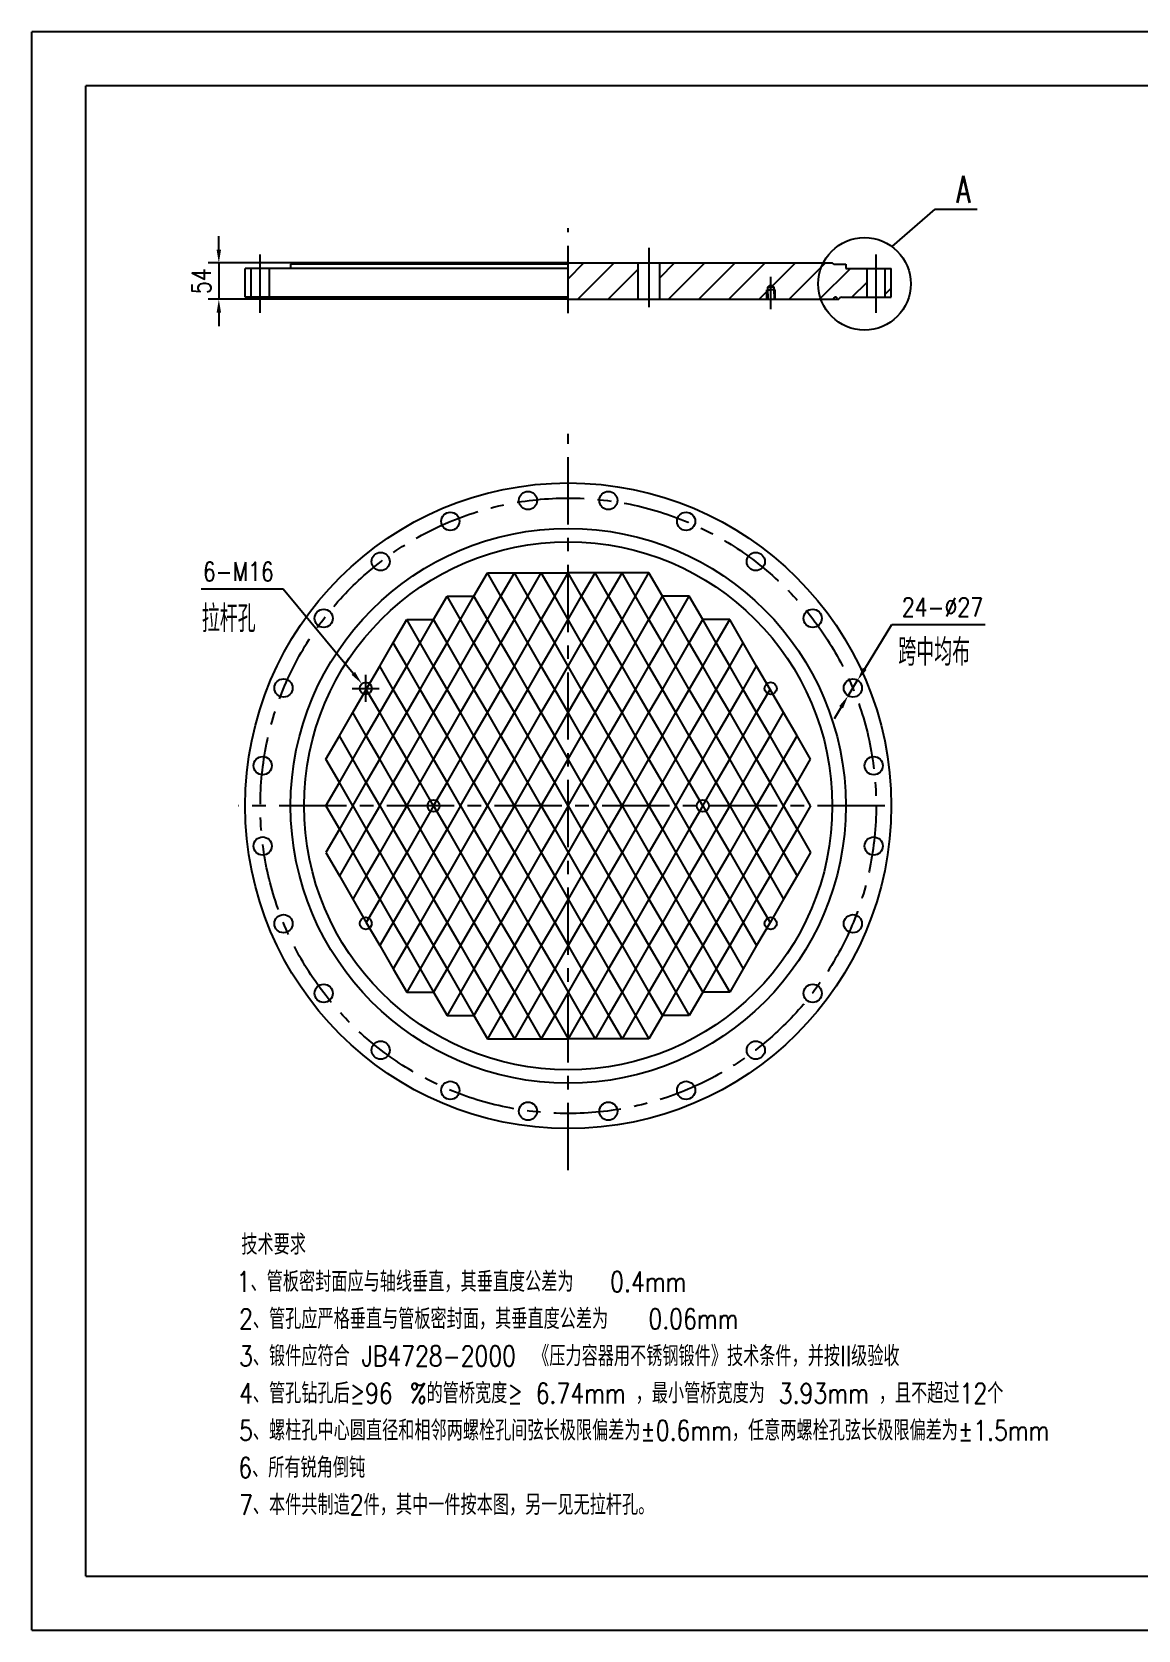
# Model space of a CAD drawing. Header units: millimetres. Extents: x -80 to 3280, y -80 to 2296.
# Drawn here: x -80 to 1564, y -80 to 2296 of the extents above; entities that cross this region are included whole.
import ezdxf

# ---------------------------------------------------------------- set-up
doc = ezdxf.new("R2010")
doc.units = ezdxf.units.MM
doc.header["$LTSCALE"] = 80
doc.linetypes.add('CENT2', pattern=[0.82, 0.6, -0.07, 0.08, -0.07])
doc.linetypes.add('CENTER', pattern=[2, 1.25, -0.25, 0.25, -0.25])
for name, color, linetype in [('1轮廓实线层', 7, 'Continuous'), ('2', 3, 'Continuous'), ('2细线层', 4, 'Continuous'), ('3中心线层', 1, 'CENTER'), ('5剖面线层', 2, 'Continuous'), ('6文字层', 3, 'Continuous'), ('7标注层', 4, 'Continuous'), ('C2', 1, 'CENT2'), ('CEN', 1, 'CENTER'), ('THK', 7, 'Continuous')]:
    doc.layers.add(name, color=color, linetype=linetype)
doc.styles.add('PC_TEXTSTYLE', font='romans.shx', dxfattribs={"width": 0.8, "bigfont": 'hzfs.shx'})
doc.styles.add('TH_GBDIM', font='romans.shx', dxfattribs={"width": 0.8, "bigfont": 'gbcbig.shx'})
doc.dimstyles.new('TH_GBDIM', dxfattribs={"dimscale": 8, "dimtxt": 3.5, "dimasz": 2.5, "dimexe": 2, "dimexo": 0, "dimgap": 1.5, "dimtad": 1, "dimdec": 1, "dimdsep": 46, "dimtxsty": 'TH_GBDIM', "dimcen": 2.5, "dimclrd": 130, "dimclre": 130, "dimclrt": 3, "dimadec": 0, "dimazin": 2, "dimtfac": 0.714286, "dimtdec": 1, "dimtmove": 0, "dimatfit": 3, "dimfxl": 0, "dimtolj": 1, "dimtzin": 0, "dimlwd": -1, "dimlwe": -1, "dimarcsym": 0})

# ---------------------------------------------------------------- blocks, each defined once
blk = doc.blocks.new('*D8')
at = {"layer": '5剖面线层', "color": 130}
for p, q in [((197.7, 1972.5), (197.7, 1992.5)), ((324.3, 1952.5), (181.7, 1952.5)), ((197.7, 1952.5), (197.7, 1898.5)), ((324.3, 1898.5), (181.7, 1898.5)), ((197.7, 1878.5), (197.7, 1858.5))]:
    blk.add_line(p, q, dxfattribs=at)
for points in [[(194.3, 1972.5), (201, 1972.5), (197.7, 1952.5)], [(194.3, 1878.5), (201, 1878.5), (197.7, 1898.5)]]:
    blk.add_solid(points, dxfattribs=at)
at = {"layer": 'Defpoints', "color": 0}
for p in [(324.3, 1952.5), (197.7, 1898.5), (324.3, 1898.5)]:
    blk.add_point(p, dxfattribs=at)
at = {"layer": '5剖面线层', "color": 3, "insert": (171.7, 1925.5), "char_height": 28, "attachment_point": 5, "rotation": 90, "style": 'TH_GBDIM'}
blk.add_mtext('\\A1;54', dxfattribs=at)
blk = doc.blocks.new('*D13')
at = {"layer": '7标注层', "color": 130}
for p, q in [((1157.4, 1349.2), (1197.6, 1414.9)), ((1197.6, 1414.9), (1336.5, 1414.9)), ((1132.8, 1309.1), (1146.9, 1332.1)), ((1122.4, 1292.1), (1112, 1275))]:
    blk.add_line(p, q, dxfattribs=at)
for points in [[(1154.5, 1350.9), (1160.2, 1347.5), (1146.9, 1332.1)], [(1119.6, 1293.8), (1125.2, 1290.3), (1132.8, 1309.1)]]:
    blk.add_solid(points, dxfattribs=at)
at = {"layer": 'Defpoints', "color": 0}
for p in [(1146.9, 1332.1), (1132.8, 1309.1)]:
    blk.add_point(p, dxfattribs=at)
at = {"layer": '7标注层', "color": 3, "insert": (1273, 1440.9), "char_height": 28, "attachment_point": 5, "style": 'TH_GBDIM'}
blk.add_mtext('\\A1;24-∅27', dxfattribs=at)
blk = doc.blocks.new('*D17')
at = {"layer": '7标注层', "color": 130}
for p, q in [((293.5, 1467.7), (171.6, 1467.7)), ((397.4, 1342.4), (293.5, 1467.7)), ((416, 1300.1), (416, 1340.1)), ((396, 1320.1), (436, 1320.1))]:
    blk.add_line(p, q, dxfattribs=at)
blk.add_solid([(400, 1344.6), (394.9, 1340.3), (410.2, 1327)], dxfattribs=at)
at = {"layer": 'Defpoints', "color": 0}
for p in [(410.2, 1327), (421.7, 1313.2)]:
    blk.add_point(p, dxfattribs=at)
at = {"layer": '7标注层', "color": 3, "insert": (226.6, 1493.7), "char_height": 28, "attachment_point": 5, "style": 'TH_GBDIM'}
blk.add_mtext('\\A1;6-M16', dxfattribs=at)

msp = doc.modelspace()

# ---------------------------------------------------------------- hatches: boundary and pattern name
at = {"layer": '5剖面线层'}
h = msp.add_hatch(dxfattribs=at)
h.set_pattern_fill('ANSI31', color=256, scale=10, style=0)
h.paths.add_polyline_path([(1160.87, 1941.53), (1148.33, 1941.53), (1148.33, 1944.53), (1129.33, 1944.53), (1129.33, 1950.53), (1111.33, 1950.53), (1109.33, 1952.53), (852.83, 1952.53), (852.83, 1898.53), (1012.04, 1898.53), (1012.04, 1912.79), (1013.32, 1912.79), (1013.32, 1916.66), (1018.1, 1920.03), (1022.88, 1916.66), (1022.88, 1912.79), (1024.16, 1912.79), (1024.16, 1898.53), (1110.83, 1898.53), (1110.83, 1899.53, -0.4142136), (1112.83, 1901.53), (1114.83, 1901.53, -0.4142136), (1116.83, 1899.53), (1116.83, 1898.53), (1118.83, 1898.53, -0.2982166), (1123.41, 1901.53), (1160.87, 1901.53)])
h.paths.add_polyline_path([(820.83, 1952.53), (716.83, 1952.53), (716.83, 1898.53), (820.83, 1898.53)])
h.paths.add_polyline_path([(1196.87, 1941.53), (1187.87, 1941.53), (1187.87, 1901.53), (1196.87, 1901.53)])

# ---------------------------------------------------------------- linework, layer by layer
at = {"layer": '1轮廓实线层'}
for p, q in [((0, 0), (0, 2216)), ((3200, 2216), (0, 2216)), ((716.83, 1950.53), (304.33, 1950.53)), ((304.33, 1950.53), (304.33, 1944.53)), ((322.33, 1950.53), (324.33, 1952.53)), ((716.83, 1952.53), (324.33, 1952.53)), ((716.83, 1952.53), (1109.33, 1952.53)), ((820.83, 1898.53), (820.83, 1952.53)), ((852.83, 1898.53), (852.83, 1952.53)), ((1111.33, 1950.53), (1109.33, 1952.53)), ((1111.33, 1950.53), (1129.33, 1950.53)), ((1129.33, 1950.53), (1129.33, 1944.53)), ((716.83, 1944.53), (236.78, 1944.53)), ((236.78, 1901.53), (236.78, 1944.53)), ((245.78, 1901.53), (245.78, 1944.53)), ((272.78, 1901.53), (272.78, 1944.53)), ((1129.33, 1944.53), (1196.87, 1944.53)), ((1160.87, 1901.53), (1160.87, 1944.53)), ((1187.87, 1901.53), (1187.87, 1944.53)), ((1196.87, 1901.53), (1196.87, 1944.53)), ((716.83, 1901.53), (236.78, 1901.53)), ((1114.83, 1901.53), (1112.83, 1901.53)), ((1123.41, 1901.53), (1196.87, 1901.53)), ((716.83, 1898.53), (314.83, 1898.53)), ((716.83, 1898.53), (1118.83, 1898.53)), ((1110.83, 1899.53), (1110.83, 1898.53)), ((1116.83, 1899.53), (1116.83, 1898.53)), ((0, 0), (3200, 0))]:
    msp.add_line(p, q, dxfattribs=at)
for centre, radius in [((716.87, 1145.48), 480), ((657.06, 1599.39), 13.5), ((776.6, 1599.39), 13.5), ((541.59, 1568.45), 13.5), ((892.06, 1568.45), 13.5), ((716.83, 1145.39), 412.5), ((716.83, 1145.39), 392.5), ((438.07, 1508.68), 13.5), ((995.58, 1508.68), 13.5), ((353.54, 1424.15), 13.5), ((1080.11, 1424.15), 13.5), ((293.77, 1320.63), 13.5), ((1139.88, 1320.63), 13.5), ((262.83, 1205.16), 13.5), ((1170.82, 1205.16), 13.5), ((262.83, 1085.62), 13.5), ((1170.82, 1085.62), 13.5), ((293.77, 970.16), 13.5), ((1139.88, 970.16), 13.5), ((353.54, 866.64), 13.5), ((1080.11, 866.64), 13.5), ((438.07, 782.11), 13.5), ((995.58, 782.11), 13.5), ((541.59, 722.34), 13.5), ((892.06, 722.34), 13.5), ((657.06, 691.4), 13.5), ((776.6, 691.4), 13.5)]:
    msp.add_circle(centre, radius, dxfattribs=at)
for centre, radius, start, end in [((310.24, 1896.53), 5, 23.57818, 90), ((1112.83, 1899.53), 2, 90, 180), ((1114.83, 1899.53), 2, 0, 90), ((1123.41, 1896.53), 5, 90, 156.42182)]:
    msp.add_arc(centre, radius, start, end, dxfattribs=at)
at = {"layer": '2'}
for p, q in [((1012.04, 1898.53), (1012.04, 1912.79)), ((1012.04, 1912.79), (1018.1, 1912.79)), ((1013.32, 1916.66), (1018.1, 1920.03)), ((1013.32, 1906.89), (1013.32, 1916.66)), ((1013.32, 1916.66), (1018.1, 1916.66)), ((1013.32, 1906.89), (1013.32, 1898.53)), ((1022.88, 1916.66), (1018.1, 1920.03)), ((1022.88, 1916.66), (1018.1, 1916.66)), ((1024.16, 1912.79), (1018.1, 1912.79)), ((1022.88, 1906.89), (1022.88, 1916.66)), ((1022.88, 1906.89), (1022.88, 1898.53)), ((1024.16, 1898.53), (1024.16, 1912.79))]:
    msp.add_line(p, q, dxfattribs=at)
at = {"layer": '2细线层'}
for p, q in [((-80, -80), (-80, 2296)), ((3280, 2296), (-80, 2296)), ((-80, -80), (3280, -80))]:
    msp.add_line(p, q, dxfattribs=at)
at = {"layer": '3中心线层'}
for p, q in [((716.83, 1878.11), (716.83, 2004.49)), ((836.83, 1975.24), (836.83, 1886.78)), ((259.28, 1878.43), (259.28, 1965.13)), ((1174.37, 1878.43), (1174.37, 1965.13)), ((716.83, 603.87), (716.83, 1698.41))]:
    msp.add_line(p, q, dxfattribs=at)
msp.add_circle((716.87, 1145.48), 457.5, dxfattribs=at)
at = {"layer": '5剖面线层'}
msp.add_line((820.83, 1925.53), (820.83, 1925.53), dxfattribs=at)
at = {"layer": '6文字层'}
for p, q in [((1198.18, 1976.79), (1262.38, 2032.31)), ((1262.38, 2032.31), (1324.43, 2032.31)), ((576.83, 1457.16), (596.83, 1491.8)), ((576.83, 1457.16), (596.83, 1491.8)), ((576.83, 1457.16), (596.83, 1491.8)), ((596.83, 1491.8), (636.83, 1491.8)), ((616.83, 1457.16), (596.83, 1491.8)), ((616.83, 1457.16), (636.83, 1491.8)), ((656.83, 1457.16), (636.83, 1491.8)), ((636.83, 1491.8), (676.83, 1491.8)), ((656.83, 1457.16), (676.83, 1491.8)), ((676.83, 1491.8), (716.83, 1491.8)), ((696.83, 1457.16), (676.83, 1491.8)), ((696.83, 1457.16), (716.83, 1491.8)), ((516.83, 1422.52), (536.83, 1457.16)), ((516.83, 1422.52), (536.83, 1457.16)), ((516.83, 1422.52), (536.83, 1457.16)), ((536.83, 1457.16), (576.83, 1457.16)), ((556.83, 1422.52), (536.83, 1457.16)), ((556.83, 1422.52), (576.83, 1457.16)), ((596.83, 1422.52), (576.83, 1457.16)), ((596.83, 1422.52), (616.83, 1457.16)), ((636.83, 1422.52), (616.83, 1457.16)), ((636.83, 1422.52), (656.83, 1457.16)), ((676.83, 1422.52), (656.83, 1457.16)), ((676.83, 1422.52), (696.83, 1457.16)), ((716.83, 1422.52), (696.83, 1457.16)), ((456.83, 1387.88), (476.83, 1422.52)), ((456.83, 1387.88), (476.83, 1422.52)), ((496.83, 1387.88), (476.83, 1422.52)), ((476.83, 1422.52), (516.83, 1422.52)), ((496.83, 1387.88), (516.83, 1422.52)), ((536.83, 1387.88), (516.83, 1422.52)), ((536.83, 1387.88), (556.83, 1422.52)), ((576.83, 1387.88), (556.83, 1422.52)), ((576.83, 1387.88), (596.83, 1422.52)), ((616.83, 1387.88), (596.83, 1422.52)), ((616.83, 1387.88), (636.83, 1422.52)), ((656.83, 1387.88), (636.83, 1422.52)), ((656.83, 1387.88), (676.83, 1422.52)), ((696.83, 1387.88), (676.83, 1422.52)), ((696.83, 1387.88), (716.83, 1422.52)), ((436.83, 1353.24), (456.83, 1387.88)), ((436.83, 1353.24), (456.83, 1387.88)), ((476.83, 1353.24), (456.83, 1387.88)), ((476.83, 1353.24), (496.83, 1387.88)), ((516.83, 1353.24), (496.83, 1387.88)), ((516.83, 1353.24), (536.83, 1387.88)), ((556.83, 1353.24), (536.83, 1387.88)), ((556.83, 1353.24), (576.83, 1387.88)), ((596.83, 1353.24), (576.83, 1387.88)), ((596.83, 1353.24), (616.83, 1387.88)), ((636.83, 1353.24), (616.83, 1387.88)), ((636.83, 1353.24), (656.83, 1387.88)), ((676.83, 1353.24), (656.83, 1387.88)), ((676.83, 1353.24), (696.83, 1387.88)), ((716.83, 1353.24), (696.83, 1387.88)), ((416.83, 1318.6), (436.83, 1353.24)), ((416.83, 1318.6), (436.83, 1353.24)), ((456.83, 1318.6), (436.83, 1353.24)), ((456.83, 1318.6), (476.83, 1353.24)), ((496.83, 1318.6), (476.83, 1353.24)), ((496.83, 1318.6), (516.83, 1353.24)), ((536.83, 1318.6), (516.83, 1353.24)), ((536.83, 1318.6), (556.83, 1353.24)), ((576.83, 1318.6), (556.83, 1353.24)), ((576.83, 1318.6), (596.83, 1353.24)), ((616.83, 1318.6), (596.83, 1353.24)), ((616.83, 1318.6), (636.83, 1353.24)), ((656.83, 1318.6), (636.83, 1353.24)), ((656.83, 1318.6), (676.83, 1353.24)), ((696.83, 1318.6), (676.83, 1353.24)), ((696.83, 1318.6), (716.83, 1353.24)), ((396.83, 1283.96), (416.83, 1318.6)), ((396.83, 1283.96), (416.83, 1318.6)), ((436.83, 1283.96), (416.83, 1318.6)), ((436.83, 1283.96), (456.83, 1318.6)), ((476.83, 1283.96), (456.83, 1318.6)), ((476.83, 1283.96), (496.83, 1318.6)), ((516.83, 1283.96), (496.83, 1318.6)), ((516.83, 1283.96), (536.83, 1318.6)), ((556.83, 1283.96), (536.83, 1318.6)), ((556.83, 1283.96), (576.83, 1318.6)), ((596.83, 1283.96), (576.83, 1318.6)), ((596.83, 1283.96), (616.83, 1318.6)), ((636.83, 1283.96), (616.83, 1318.6)), ((636.83, 1283.96), (656.83, 1318.6)), ((676.83, 1283.96), (656.83, 1318.6)), ((676.83, 1283.96), (696.83, 1318.6)), ((716.83, 1283.96), (696.83, 1318.6)), ((376.83, 1249.32), (396.83, 1283.96)), ((376.83, 1249.32), (396.83, 1283.96)), ((416.83, 1249.32), (396.83, 1283.96)), ((416.83, 1249.32), (436.83, 1283.96)), ((456.83, 1249.32), (436.83, 1283.96)), ((456.83, 1249.32), (476.83, 1283.96)), ((496.83, 1249.32), (476.83, 1283.96)), ((496.83, 1249.32), (516.83, 1283.96)), ((536.83, 1249.32), (516.83, 1283.96)), ((536.83, 1249.32), (556.83, 1283.96)), ((576.83, 1249.32), (556.83, 1283.96)), ((576.83, 1249.32), (596.83, 1283.96)), ((616.83, 1249.32), (596.83, 1283.96)), ((616.83, 1249.32), (636.83, 1283.96)), ((656.83, 1249.32), (636.83, 1283.96)), ((656.83, 1249.32), (676.83, 1283.96)), ((696.83, 1249.32), (676.83, 1283.96)), ((696.83, 1249.32), (716.83, 1283.96)), ((356.83, 1214.68), (376.83, 1249.32)), ((356.83, 1214.68), (376.83, 1249.32)), ((396.83, 1214.68), (376.83, 1249.32)), ((396.83, 1214.68), (416.83, 1249.32)), ((436.83, 1214.68), (416.83, 1249.32)), ((436.83, 1214.68), (456.83, 1249.32)), ((476.83, 1214.68), (456.83, 1249.32)), ((476.83, 1214.68), (496.83, 1249.32)), ((516.83, 1214.68), (496.83, 1249.32)), ((516.83, 1214.68), (536.83, 1249.32)), ((556.83, 1214.68), (536.83, 1249.32)), ((556.83, 1214.68), (576.83, 1249.32)), ((596.83, 1214.68), (576.83, 1249.32)), ((596.83, 1214.68), (616.83, 1249.32)), ((636.83, 1214.68), (616.83, 1249.32)), ((636.83, 1214.68), (656.83, 1249.32)), ((676.83, 1214.68), (656.83, 1249.32)), ((676.83, 1214.68), (696.83, 1249.32)), ((716.83, 1214.68), (696.83, 1249.32)), ((376.83, 1180.03), (356.83, 1214.68)), ((376.83, 1180.03), (396.83, 1214.68)), ((416.83, 1180.03), (396.83, 1214.68)), ((416.83, 1180.03), (436.83, 1214.68)), ((456.83, 1180.03), (436.83, 1214.68)), ((456.83, 1180.03), (476.83, 1214.68)), ((496.83, 1180.03), (476.83, 1214.68)), ((496.83, 1180.03), (516.83, 1214.68)), ((536.83, 1180.03), (516.83, 1214.68)), ((536.83, 1180.03), (556.83, 1214.68)), ((576.83, 1180.03), (556.83, 1214.68)), ((576.83, 1180.03), (596.83, 1214.68)), ((616.83, 1180.03), (596.83, 1214.68)), ((616.83, 1180.03), (636.83, 1214.68)), ((656.83, 1180.03), (636.83, 1214.68)), ((656.83, 1180.03), (676.83, 1214.68)), ((696.83, 1180.03), (676.83, 1214.68)), ((696.83, 1180.03), (716.83, 1214.68)), ((356.83, 1145.39), (376.83, 1180.03)), ((356.83, 1145.39), (376.83, 1180.03)), ((396.83, 1145.39), (376.83, 1180.03)), ((396.83, 1145.39), (416.83, 1180.03)), ((436.83, 1145.39), (416.83, 1180.03)), ((436.83, 1145.39), (456.83, 1180.03)), ((476.83, 1145.39), (456.83, 1180.03)), ((476.83, 1145.39), (496.83, 1180.03)), ((516.83, 1145.39), (496.83, 1180.03)), ((516.83, 1145.39), (536.83, 1180.03)), ((556.83, 1145.39), (536.83, 1180.03)), ((556.83, 1145.39), (576.83, 1180.03)), ((596.83, 1145.39), (576.83, 1180.03)), ((596.83, 1145.39), (616.83, 1180.03)), ((636.83, 1145.39), (616.83, 1180.03)), ((636.83, 1145.39), (656.83, 1180.03)), ((676.83, 1145.39), (656.83, 1180.03)), ((676.83, 1145.39), (696.83, 1180.03)), ((716.83, 1145.39), (696.83, 1180.03)), ((716.83, 1145.39), (736.83, 1110.75)), ((756.83, 1145.39), (736.83, 1110.75)), ((756.83, 1145.39), (776.83, 1110.75)), ((796.83, 1145.39), (776.83, 1110.75)), ((796.83, 1145.39), (816.83, 1110.75)), ((836.83, 1145.39), (816.83, 1110.75)), ((836.83, 1145.39), (856.83, 1110.75)), ((876.83, 1145.39), (856.83, 1110.75)), ((876.83, 1145.39), (896.83, 1110.75)), ((916.83, 1145.39), (896.83, 1110.75)), ((916.83, 1145.39), (936.83, 1110.75)), ((956.83, 1145.39), (936.83, 1110.75)), ((956.83, 1145.39), (976.83, 1110.75)), ((996.83, 1145.39), (976.83, 1110.75)), ((996.83, 1145.39), (1016.83, 1110.75)), ((1036.83, 1145.39), (1016.83, 1110.75)), ((1036.83, 1145.39), (1056.83, 1110.75)), ((1076.83, 1145.39), (1056.83, 1110.75)), ((1076.83, 1145.39), (1056.83, 1110.75)), ((736.83, 1110.75), (716.83, 1076.11)), ((736.83, 1110.75), (756.83, 1076.11)), ((776.83, 1110.75), (756.83, 1076.11)), ((776.83, 1110.75), (796.83, 1076.11)), ((816.83, 1110.75), (796.83, 1076.11)), ((816.83, 1110.75), (836.83, 1076.11)), ((856.83, 1110.75), (836.83, 1076.11)), ((856.83, 1110.75), (876.83, 1076.11)), ((896.83, 1110.75), (876.83, 1076.11)), ((896.83, 1110.75), (916.83, 1076.11)), ((936.83, 1110.75), (916.83, 1076.11)), ((936.83, 1110.75), (956.83, 1076.11)), ((976.83, 1110.75), (956.83, 1076.11)), ((976.83, 1110.75), (996.83, 1076.11)), ((1016.83, 1110.75), (996.83, 1076.11)), ((1016.83, 1110.75), (1036.83, 1076.11)), ((1056.83, 1110.75), (1036.83, 1076.11)), ((1056.83, 1110.75), (1076.83, 1076.11)), ((716.83, 1076.11), (736.83, 1041.47)), ((756.83, 1076.11), (736.83, 1041.47)), ((756.83, 1076.11), (776.83, 1041.47)), ((796.83, 1076.11), (776.83, 1041.47)), ((796.83, 1076.11), (816.83, 1041.47)), ((836.83, 1076.11), (816.83, 1041.47)), ((836.83, 1076.11), (856.83, 1041.47)), ((876.83, 1076.11), (856.83, 1041.47)), ((876.83, 1076.11), (896.83, 1041.47)), ((916.83, 1076.11), (896.83, 1041.47)), ((916.83, 1076.11), (936.83, 1041.47)), ((956.83, 1076.11), (936.83, 1041.47)), ((956.83, 1076.11), (976.83, 1041.47)), ((996.83, 1076.11), (976.83, 1041.47)), ((996.83, 1076.11), (1016.83, 1041.47)), ((1036.83, 1076.11), (1016.83, 1041.47)), ((1036.83, 1076.11), (1056.83, 1041.47)), ((1076.83, 1076.11), (1056.83, 1041.47)), ((1076.83, 1076.11), (1056.83, 1041.47)), ((736.83, 1041.47), (716.83, 1006.83)), ((736.83, 1041.47), (756.83, 1006.83)), ((776.83, 1041.47), (756.83, 1006.83)), ((776.83, 1041.47), (796.83, 1006.83)), ((816.83, 1041.47), (796.83, 1006.83)), ((816.83, 1041.47), (836.83, 1006.83)), ((856.83, 1041.47), (836.83, 1006.83)), ((856.83, 1041.47), (876.83, 1006.83)), ((896.83, 1041.47), (876.83, 1006.83)), ((896.83, 1041.47), (916.83, 1006.83)), ((936.83, 1041.47), (916.83, 1006.83)), ((936.83, 1041.47), (956.83, 1006.83)), ((976.83, 1041.47), (956.83, 1006.83)), ((976.83, 1041.47), (996.83, 1006.83)), ((1016.83, 1041.47), (996.83, 1006.83)), ((1016.83, 1041.47), (1036.83, 1006.83)), ((1056.83, 1041.47), (1036.83, 1006.83)), ((1056.83, 1041.47), (1036.83, 1006.83)), ((716.83, 1006.83), (736.83, 972.19)), ((756.83, 1006.83), (736.83, 972.19)), ((756.83, 1006.83), (776.83, 972.19)), ((796.83, 1006.83), (776.83, 972.19)), ((796.83, 1006.83), (816.83, 972.19)), ((836.83, 1006.83), (816.83, 972.19)), ((836.83, 1006.83), (856.83, 972.19)), ((876.83, 1006.83), (856.83, 972.19)), ((876.83, 1006.83), (896.83, 972.19)), ((916.83, 1006.83), (896.83, 972.19)), ((916.83, 1006.83), (936.83, 972.19)), ((956.83, 1006.83), (936.83, 972.19)), ((956.83, 1006.83), (976.83, 972.19)), ((996.83, 1006.83), (976.83, 972.19)), ((996.83, 1006.83), (1016.83, 972.19)), ((1036.83, 1006.83), (1016.83, 972.19)), ((1036.83, 1006.83), (1016.83, 972.19)), ((736.83, 972.19), (716.83, 937.55)), ((736.83, 972.19), (756.83, 937.55)), ((776.83, 972.19), (756.83, 937.55)), ((776.83, 972.19), (796.83, 937.55)), ((816.83, 972.19), (796.83, 937.55)), ((816.83, 972.19), (836.83, 937.55)), ((856.83, 972.19), (836.83, 937.55)), ((856.83, 972.19), (876.83, 937.55)), ((896.83, 972.19), (876.83, 937.55)), ((896.83, 972.19), (916.83, 937.55)), ((936.83, 972.19), (916.83, 937.55)), ((936.83, 972.19), (956.83, 937.55)), ((976.83, 972.19), (956.83, 937.55)), ((976.83, 972.19), (996.83, 937.55)), ((1016.83, 972.19), (996.83, 937.55)), ((1016.83, 972.19), (996.83, 937.55)), ((716.83, 937.55), (736.83, 902.91)), ((756.83, 937.55), (736.83, 902.91)), ((756.83, 937.55), (776.83, 902.91)), ((796.83, 937.55), (776.83, 902.91)), ((796.83, 937.55), (816.83, 902.91)), ((836.83, 937.55), (816.83, 902.91)), ((836.83, 937.55), (856.83, 902.91)), ((876.83, 937.55), (856.83, 902.91)), ((876.83, 937.55), (896.83, 902.91)), ((916.83, 937.55), (896.83, 902.91)), ((916.83, 937.55), (936.83, 902.91)), ((956.83, 937.55), (936.83, 902.91)), ((956.83, 937.55), (976.83, 902.91)), ((996.83, 937.55), (976.83, 902.91)), ((996.83, 937.55), (976.83, 902.91)), ((736.83, 902.91), (716.83, 868.27)), ((736.83, 902.91), (756.83, 868.27)), ((776.83, 902.91), (756.83, 868.27)), ((776.83, 902.91), (796.83, 868.27)), ((816.83, 902.91), (796.83, 868.27)), ((816.83, 902.91), (836.83, 868.27)), ((856.83, 902.91), (836.83, 868.27)), ((856.83, 902.91), (876.83, 868.27)), ((896.83, 902.91), (876.83, 868.27)), ((896.83, 902.91), (916.83, 868.27)), ((936.83, 902.91), (916.83, 868.27)), ((936.83, 902.91), (956.83, 868.27)), ((976.83, 902.91), (956.83, 868.27)), ((976.83, 902.91), (956.83, 868.27)), ((716.83, 868.27), (736.83, 833.62)), ((756.83, 868.27), (736.83, 833.62)), ((756.83, 868.27), (776.83, 833.62)), ((796.83, 868.27), (776.83, 833.62)), ((796.83, 868.27), (816.83, 833.62)), ((836.83, 868.27), (816.83, 833.62)), ((836.83, 868.27), (856.83, 833.62)), ((876.83, 868.27), (856.83, 833.62)), ((876.83, 868.27), (896.83, 833.62)), ((916.83, 868.27), (896.83, 833.62)), ((916.83, 868.27), (896.83, 833.62)), ((916.83, 868.27), (896.83, 833.62)), ((956.83, 868.27), (916.83, 868.27)), ((736.83, 833.62), (716.83, 798.98)), ((736.83, 833.62), (756.83, 798.98)), ((776.83, 833.62), (756.83, 798.98)), ((776.83, 833.62), (796.83, 798.98)), ((816.83, 833.62), (796.83, 798.98)), ((816.83, 833.62), (836.83, 798.98)), ((856.83, 833.62), (836.83, 798.98)), ((856.83, 833.62), (836.83, 798.98)), ((856.83, 833.62), (836.83, 798.98)), ((896.83, 833.62), (856.83, 833.62)), ((756.83, 798.98), (716.83, 798.98)), ((796.83, 798.98), (756.83, 798.98)), ((836.83, 798.98), (796.83, 798.98))]:
    msp.add_line(p, q, dxfattribs=at)
at = {"layer": '6文字层', "extrusion": (0, -1.22461e-16, -1)}
for p, q in [((756.83, 1491.8), (716.83, 1491.8)), ((736.83, 1457.16), (716.83, 1491.8)), ((736.83, 1457.16), (756.83, 1491.8)), ((796.83, 1491.8), (756.83, 1491.8)), ((776.83, 1457.16), (756.83, 1491.8)), ((776.83, 1457.16), (796.83, 1491.8)), ((816.83, 1457.16), (796.83, 1491.8)), ((836.83, 1491.8), (796.83, 1491.8)), ((816.83, 1457.16), (836.83, 1491.8)), ((856.83, 1457.16), (836.83, 1491.8)), ((856.83, 1457.16), (836.83, 1491.8)), ((856.83, 1457.16), (836.83, 1491.8)), ((716.83, 1422.52), (736.83, 1457.16)), ((756.83, 1422.52), (736.83, 1457.16)), ((756.83, 1422.52), (776.83, 1457.16)), ((796.83, 1422.52), (776.83, 1457.16)), ((796.83, 1422.52), (816.83, 1457.16)), ((836.83, 1422.52), (816.83, 1457.16)), ((836.83, 1422.52), (856.83, 1457.16)), ((896.83, 1457.16), (856.83, 1457.16)), ((876.83, 1422.52), (856.83, 1457.16)), ((876.83, 1422.52), (896.83, 1457.16)), ((916.83, 1422.52), (896.83, 1457.16)), ((916.83, 1422.52), (896.83, 1457.16)), ((916.83, 1422.52), (896.83, 1457.16)), ((736.83, 1387.88), (716.83, 1422.52)), ((736.83, 1387.88), (756.83, 1422.52)), ((776.83, 1387.88), (756.83, 1422.52)), ((776.83, 1387.88), (796.83, 1422.52)), ((816.83, 1387.88), (796.83, 1422.52)), ((816.83, 1387.88), (836.83, 1422.52)), ((856.83, 1387.88), (836.83, 1422.52)), ((856.83, 1387.88), (876.83, 1422.52)), ((896.83, 1387.88), (876.83, 1422.52)), ((896.83, 1387.88), (916.83, 1422.52)), ((936.83, 1387.88), (916.83, 1422.52)), ((956.83, 1422.52), (916.83, 1422.52)), ((936.83, 1387.88), (956.83, 1422.52)), ((976.83, 1387.88), (956.83, 1422.52)), ((976.83, 1387.88), (956.83, 1422.52)), ((716.83, 1353.24), (736.83, 1387.88)), ((756.83, 1353.24), (736.83, 1387.88)), ((756.83, 1353.24), (776.83, 1387.88)), ((796.83, 1353.24), (776.83, 1387.88)), ((796.83, 1353.24), (816.83, 1387.88)), ((836.83, 1353.24), (816.83, 1387.88)), ((836.83, 1353.24), (856.83, 1387.88)), ((876.83, 1353.24), (856.83, 1387.88)), ((876.83, 1353.24), (896.83, 1387.88)), ((916.83, 1353.24), (896.83, 1387.88)), ((916.83, 1353.24), (936.83, 1387.88)), ((956.83, 1353.24), (936.83, 1387.88)), ((956.83, 1353.24), (976.83, 1387.88)), ((996.83, 1353.24), (976.83, 1387.88)), ((996.83, 1353.24), (976.83, 1387.88)), ((736.83, 1318.6), (716.83, 1353.24)), ((736.83, 1318.6), (756.83, 1353.24)), ((776.83, 1318.6), (756.83, 1353.24)), ((776.83, 1318.6), (796.83, 1353.24)), ((816.83, 1318.6), (796.83, 1353.24)), ((816.83, 1318.6), (836.83, 1353.24)), ((856.83, 1318.6), (836.83, 1353.24)), ((856.83, 1318.6), (876.83, 1353.24)), ((896.83, 1318.6), (876.83, 1353.24)), ((896.83, 1318.6), (916.83, 1353.24)), ((936.83, 1318.6), (916.83, 1353.24)), ((936.83, 1318.6), (956.83, 1353.24)), ((976.83, 1318.6), (956.83, 1353.24)), ((976.83, 1318.6), (996.83, 1353.24)), ((1016.83, 1318.6), (996.83, 1353.24)), ((1016.83, 1318.6), (996.83, 1353.24)), ((716.83, 1283.96), (736.83, 1318.6)), ((756.83, 1283.96), (736.83, 1318.6)), ((756.83, 1283.96), (776.83, 1318.6)), ((796.83, 1283.96), (776.83, 1318.6)), ((796.83, 1283.96), (816.83, 1318.6)), ((836.83, 1283.96), (816.83, 1318.6)), ((836.83, 1283.96), (856.83, 1318.6)), ((876.83, 1283.96), (856.83, 1318.6)), ((876.83, 1283.96), (896.83, 1318.6)), ((916.83, 1283.96), (896.83, 1318.6)), ((916.83, 1283.96), (936.83, 1318.6)), ((956.83, 1283.96), (936.83, 1318.6)), ((956.83, 1283.96), (976.83, 1318.6)), ((996.83, 1283.96), (976.83, 1318.6)), ((996.83, 1283.96), (1016.83, 1318.6)), ((1036.83, 1283.96), (1016.83, 1318.6)), ((1036.83, 1283.96), (1016.83, 1318.6)), ((736.83, 1249.32), (716.83, 1283.96)), ((736.83, 1249.32), (756.83, 1283.96)), ((776.83, 1249.32), (756.83, 1283.96)), ((776.83, 1249.32), (796.83, 1283.96)), ((816.83, 1249.32), (796.83, 1283.96)), ((816.83, 1249.32), (836.83, 1283.96)), ((856.83, 1249.32), (836.83, 1283.96)), ((856.83, 1249.32), (876.83, 1283.96)), ((896.83, 1249.32), (876.83, 1283.96)), ((896.83, 1249.32), (916.83, 1283.96)), ((936.83, 1249.32), (916.83, 1283.96)), ((936.83, 1249.32), (956.83, 1283.96)), ((976.83, 1249.32), (956.83, 1283.96)), ((976.83, 1249.32), (996.83, 1283.96)), ((1016.83, 1249.32), (996.83, 1283.96)), ((1016.83, 1249.32), (1036.83, 1283.96)), ((1056.83, 1249.32), (1036.83, 1283.96)), ((1056.83, 1249.32), (1036.83, 1283.96)), ((716.83, 1214.68), (736.83, 1249.32)), ((756.83, 1214.68), (736.83, 1249.32)), ((756.83, 1214.68), (776.83, 1249.32)), ((796.83, 1214.68), (776.83, 1249.32)), ((796.83, 1214.68), (816.83, 1249.32)), ((836.83, 1214.68), (816.83, 1249.32)), ((836.83, 1214.68), (856.83, 1249.32)), ((876.83, 1214.68), (856.83, 1249.32)), ((876.83, 1214.68), (896.83, 1249.32)), ((916.83, 1214.68), (896.83, 1249.32)), ((916.83, 1214.68), (936.83, 1249.32)), ((956.83, 1214.68), (936.83, 1249.32)), ((956.83, 1214.68), (976.83, 1249.32)), ((996.83, 1214.68), (976.83, 1249.32)), ((996.83, 1214.68), (1016.83, 1249.32)), ((1036.83, 1214.68), (1016.83, 1249.32)), ((1036.83, 1214.68), (1056.83, 1249.32)), ((1076.83, 1214.68), (1056.83, 1249.32)), ((1076.83, 1214.68), (1056.83, 1249.32)), ((736.83, 1180.03), (716.83, 1214.68)), ((736.83, 1180.03), (756.83, 1214.68)), ((776.83, 1180.03), (756.83, 1214.68)), ((776.83, 1180.03), (796.83, 1214.68)), ((816.83, 1180.03), (796.83, 1214.68)), ((816.83, 1180.03), (836.83, 1214.68)), ((856.83, 1180.03), (836.83, 1214.68)), ((856.83, 1180.03), (876.83, 1214.68)), ((896.83, 1180.03), (876.83, 1214.68)), ((896.83, 1180.03), (916.83, 1214.68)), ((936.83, 1180.03), (916.83, 1214.68)), ((936.83, 1180.03), (956.83, 1214.68)), ((976.83, 1180.03), (956.83, 1214.68)), ((976.83, 1180.03), (996.83, 1214.68)), ((1016.83, 1180.03), (996.83, 1214.68)), ((1016.83, 1180.03), (1036.83, 1214.68)), ((1056.83, 1180.03), (1036.83, 1214.68)), ((1056.83, 1180.03), (1076.83, 1214.68)), ((716.83, 1145.39), (736.83, 1180.03)), ((756.83, 1145.39), (736.83, 1180.03)), ((756.83, 1145.39), (776.83, 1180.03)), ((796.83, 1145.39), (776.83, 1180.03)), ((796.83, 1145.39), (816.83, 1180.03)), ((836.83, 1145.39), (816.83, 1180.03)), ((836.83, 1145.39), (856.83, 1180.03)), ((876.83, 1145.39), (856.83, 1180.03)), ((876.83, 1145.39), (896.83, 1180.03)), ((916.83, 1145.39), (896.83, 1180.03)), ((916.83, 1145.39), (936.83, 1180.03)), ((956.83, 1145.39), (936.83, 1180.03)), ((956.83, 1145.39), (976.83, 1180.03)), ((996.83, 1145.39), (976.83, 1180.03)), ((996.83, 1145.39), (1016.83, 1180.03)), ((1036.83, 1145.39), (1016.83, 1180.03)), ((1036.83, 1145.39), (1056.83, 1180.03)), ((1076.83, 1145.39), (1056.83, 1180.03)), ((1076.83, 1145.39), (1056.83, 1180.03))]:
    msp.add_line(p, q, dxfattribs=at)
at = {"layer": '6文字层', "extrusion": (-1.22461e-16, 0, -1)}
for p, q in [((356.83, 1145.39), (376.83, 1110.75)), ((356.83, 1145.39), (376.83, 1110.75)), ((396.83, 1145.39), (376.83, 1110.75)), ((396.83, 1145.39), (416.83, 1110.75)), ((436.83, 1145.39), (416.83, 1110.75)), ((436.83, 1145.39), (456.83, 1110.75)), ((476.83, 1145.39), (456.83, 1110.75)), ((476.83, 1145.39), (496.83, 1110.75)), ((516.83, 1145.39), (496.83, 1110.75)), ((516.83, 1145.39), (536.83, 1110.75)), ((556.83, 1145.39), (536.83, 1110.75)), ((556.83, 1145.39), (576.83, 1110.75)), ((596.83, 1145.39), (576.83, 1110.75)), ((596.83, 1145.39), (616.83, 1110.75)), ((636.83, 1145.39), (616.83, 1110.75)), ((636.83, 1145.39), (656.83, 1110.75)), ((676.83, 1145.39), (656.83, 1110.75)), ((676.83, 1145.39), (696.83, 1110.75)), ((716.83, 1145.39), (696.83, 1110.75)), ((376.83, 1110.75), (356.83, 1076.11)), ((376.83, 1110.75), (396.83, 1076.11)), ((416.83, 1110.75), (396.83, 1076.11)), ((416.83, 1110.75), (436.83, 1076.11)), ((456.83, 1110.75), (436.83, 1076.11)), ((456.83, 1110.75), (476.83, 1076.11)), ((496.83, 1110.75), (476.83, 1076.11)), ((496.83, 1110.75), (516.83, 1076.11)), ((536.83, 1110.75), (516.83, 1076.11)), ((536.83, 1110.75), (556.83, 1076.11)), ((576.83, 1110.75), (556.83, 1076.11)), ((576.83, 1110.75), (596.83, 1076.11)), ((616.83, 1110.75), (596.83, 1076.11)), ((616.83, 1110.75), (636.83, 1076.11)), ((656.83, 1110.75), (636.83, 1076.11)), ((656.83, 1110.75), (676.83, 1076.11)), ((696.83, 1110.75), (676.83, 1076.11)), ((696.83, 1110.75), (716.83, 1076.11)), ((356.83, 1076.11), (376.83, 1041.47)), ((356.83, 1076.11), (376.83, 1041.47)), ((396.83, 1076.11), (376.83, 1041.47)), ((396.83, 1076.11), (416.83, 1041.47)), ((436.83, 1076.11), (416.83, 1041.47)), ((436.83, 1076.11), (456.83, 1041.47)), ((476.83, 1076.11), (456.83, 1041.47)), ((476.83, 1076.11), (496.83, 1041.47)), ((516.83, 1076.11), (496.83, 1041.47)), ((516.83, 1076.11), (536.83, 1041.47)), ((556.83, 1076.11), (536.83, 1041.47)), ((556.83, 1076.11), (576.83, 1041.47)), ((596.83, 1076.11), (576.83, 1041.47)), ((596.83, 1076.11), (616.83, 1041.47)), ((636.83, 1076.11), (616.83, 1041.47)), ((636.83, 1076.11), (656.83, 1041.47)), ((676.83, 1076.11), (656.83, 1041.47)), ((676.83, 1076.11), (696.83, 1041.47)), ((716.83, 1076.11), (696.83, 1041.47)), ((376.83, 1041.47), (396.83, 1006.83)), ((376.83, 1041.47), (396.83, 1006.83)), ((416.83, 1041.47), (396.83, 1006.83)), ((416.83, 1041.47), (436.83, 1006.83)), ((456.83, 1041.47), (436.83, 1006.83)), ((456.83, 1041.47), (476.83, 1006.83)), ((496.83, 1041.47), (476.83, 1006.83)), ((496.83, 1041.47), (516.83, 1006.83)), ((536.83, 1041.47), (516.83, 1006.83)), ((536.83, 1041.47), (556.83, 1006.83)), ((576.83, 1041.47), (556.83, 1006.83)), ((576.83, 1041.47), (596.83, 1006.83)), ((616.83, 1041.47), (596.83, 1006.83)), ((616.83, 1041.47), (636.83, 1006.83)), ((656.83, 1041.47), (636.83, 1006.83)), ((656.83, 1041.47), (676.83, 1006.83)), ((696.83, 1041.47), (676.83, 1006.83)), ((696.83, 1041.47), (716.83, 1006.83)), ((396.83, 1006.83), (416.83, 972.19)), ((396.83, 1006.83), (416.83, 972.19)), ((436.83, 1006.83), (416.83, 972.19)), ((436.83, 1006.83), (456.83, 972.19)), ((476.83, 1006.83), (456.83, 972.19)), ((476.83, 1006.83), (496.83, 972.19)), ((516.83, 1006.83), (496.83, 972.19)), ((516.83, 1006.83), (536.83, 972.19)), ((556.83, 1006.83), (536.83, 972.19)), ((556.83, 1006.83), (576.83, 972.19)), ((596.83, 1006.83), (576.83, 972.19)), ((596.83, 1006.83), (616.83, 972.19)), ((636.83, 1006.83), (616.83, 972.19)), ((636.83, 1006.83), (656.83, 972.19)), ((676.83, 1006.83), (656.83, 972.19)), ((676.83, 1006.83), (696.83, 972.19)), ((716.83, 1006.83), (696.83, 972.19)), ((416.83, 972.19), (436.83, 937.55)), ((416.83, 972.19), (436.83, 937.55)), ((456.83, 972.19), (436.83, 937.55)), ((456.83, 972.19), (476.83, 937.55)), ((496.83, 972.19), (476.83, 937.55)), ((496.83, 972.19), (516.83, 937.55)), ((536.83, 972.19), (516.83, 937.55)), ((536.83, 972.19), (556.83, 937.55)), ((576.83, 972.19), (556.83, 937.55)), ((576.83, 972.19), (596.83, 937.55)), ((616.83, 972.19), (596.83, 937.55)), ((616.83, 972.19), (636.83, 937.55)), ((656.83, 972.19), (636.83, 937.55)), ((656.83, 972.19), (676.83, 937.55)), ((696.83, 972.19), (676.83, 937.55)), ((696.83, 972.19), (716.83, 937.55)), ((436.83, 937.55), (456.83, 902.91)), ((436.83, 937.55), (456.83, 902.91)), ((476.83, 937.55), (456.83, 902.91)), ((476.83, 937.55), (496.83, 902.91)), ((516.83, 937.55), (496.83, 902.91)), ((516.83, 937.55), (536.83, 902.91)), ((556.83, 937.55), (536.83, 902.91)), ((556.83, 937.55), (576.83, 902.91)), ((596.83, 937.55), (576.83, 902.91)), ((596.83, 937.55), (616.83, 902.91)), ((636.83, 937.55), (616.83, 902.91)), ((636.83, 937.55), (656.83, 902.91)), ((676.83, 937.55), (656.83, 902.91)), ((676.83, 937.55), (696.83, 902.91)), ((716.83, 937.55), (696.83, 902.91)), ((456.83, 902.91), (476.83, 868.27)), ((456.83, 902.91), (476.83, 868.27)), ((496.83, 902.91), (476.83, 868.27)), ((496.83, 902.91), (516.83, 868.27)), ((536.83, 902.91), (516.83, 868.27)), ((536.83, 902.91), (556.83, 868.27)), ((576.83, 902.91), (556.83, 868.27)), ((576.83, 902.91), (596.83, 868.27)), ((616.83, 902.91), (596.83, 868.27)), ((616.83, 902.91), (636.83, 868.27)), ((656.83, 902.91), (636.83, 868.27)), ((656.83, 902.91), (676.83, 868.27)), ((696.83, 902.91), (676.83, 868.27)), ((696.83, 902.91), (716.83, 868.27)), ((476.83, 868.27), (516.83, 868.27)), ((516.83, 868.27), (536.83, 833.62)), ((516.83, 868.27), (536.83, 833.62)), ((516.83, 868.27), (536.83, 833.62)), ((556.83, 868.27), (536.83, 833.62)), ((556.83, 868.27), (576.83, 833.62)), ((596.83, 868.27), (576.83, 833.62)), ((596.83, 868.27), (616.83, 833.62)), ((636.83, 868.27), (616.83, 833.62)), ((636.83, 868.27), (656.83, 833.62)), ((676.83, 868.27), (656.83, 833.62)), ((676.83, 868.27), (696.83, 833.62)), ((716.83, 868.27), (696.83, 833.62)), ((536.83, 833.62), (576.83, 833.62)), ((576.83, 833.62), (596.83, 798.98)), ((576.83, 833.62), (596.83, 798.98)), ((576.83, 833.62), (596.83, 798.98)), ((616.83, 833.62), (596.83, 798.98)), ((616.83, 833.62), (636.83, 798.98)), ((656.83, 833.62), (636.83, 798.98)), ((656.83, 833.62), (676.83, 798.98)), ((696.83, 833.62), (676.83, 798.98)), ((696.83, 833.62), (716.83, 798.98)), ((596.83, 798.98), (636.83, 798.98)), ((636.83, 798.98), (676.83, 798.98)), ((676.83, 798.98), (716.83, 798.98))]:
    msp.add_line(p, q, dxfattribs=at)
at = {"layer": '6文字层'}
msp.add_circle((1157.17, 1921.53), 68.81, dxfattribs=at)
at = {"layer": 'C2'}
msp.add_line((1018.1, 1883.95), (1018.1, 1931.75), dxfattribs=at)
at = {"layer": 'CEN'}
msp.add_line((1187.33, 1145.39), (227.01, 1145.57), dxfattribs=at)
at = {"layer": 'THK'}
for centre in [(415.95, 1320.11), (1017.7, 1320.11), (516.8, 1145.44), (916.85, 1145.44), (415.95, 970.67), (1017.7, 970.67)]:
    msp.add_circle(centre, 9, dxfattribs=at)

# ---------------------------------------------------------------- texts
at = {"layer": '2', "style": 'PC_TEXTSTYLE', "width": 0.8}
for s, p in [('1、管板密封面应与轴线垂直，其垂直度公差为', (224.24, 422.88)), ('0.4mm', (779.2, 422.88)), ('2、管孔应严格垂直与管板密封面，其垂直度公差为', (227.67, 367.6)), ('0.06mm', (835.96, 367.6)), ('3、锻件应符合', (227.67, 312.32)), ('JB4728-2000', (409.91, 312.32)), ('《压力容器用不锈钢锻件》技术条件，并按II级验收', (664.77, 312.32)), ('4、管孔钻孔后≥96', (227.67, 257.05)), ('%的管桥宽度≥', (481.68, 257.05)), ('6.74mm', (668.49, 257.05)), ('，最小管桥宽度为', (817.06, 257.05)), ('3.93mm', (1029.78, 257.05)), ('，且不超过12个', (1178.35, 257.05)), ('5、螺柱孔中心圆直径和相邻两螺栓孔间弦长极限偏差为±0.6mm，任意两螺栓孔弦长极限偏差为±1.5mm', (227.67, 201.77))]:
    msp.add_text(s, height=30, dxfattribs=at).set_placement(p)
at = {"layer": '6文字层', "style": 'PC_TEXTSTYLE'}
for s, height, width, p in [('A', 40, 0.667, (1293.68, 2042.06)), ('拉杆孔', 40, 0.667, (172.41, 1403.59)), ('跨中均布', 40, 0.667, (1207.3, 1353.96)), ('技术要求', 30, 0.8, (231.1, 478.16)), ('6、所有锐角倒钝', 30, 0.8, (226.53, 146.49)), ('7、本件共制造2件，其中一件按本图，另一见无拉杆孔。', 30, 0.8, (227.67, 91.21))]:
    msp.add_text(s, height=height, dxfattribs=dict(at, width=width)).set_placement(p)

# ---------------------------------------------------------------- dimensions: what is measured, and where the dimension line sits
at = {"layer": '5剖面线层'}
dim = msp.add_linear_dim(base=(197.66, 1898.53), p1=(324.33, 1952.53), p2=(324.33, 1898.53), angle=90, dimstyle='TH_GBDIM', dxfattribs=at)
dim.commit()
dim.dimension.update_dxf_attribs({"geometry": '*D8', "text_midpoint": (197.66, 1925.53), "dimtype": 160})
at = {"layer": '7标注层'}
for p1, p2, text, override, picture, middle in [((421.7, 1313.19), (410.21, 1327.04), '6-M16', {"dimtoh": 1, "dimtofl": 0, "dimatfit": 0}, '*D17', (226.57, 1467.74)), ((1132.83, 1309.11), (1146.92, 1332.14), '24-<>', {"dimtoh": 1, "dimatfit": 0}, '*D13', (1273.02, 1414.9))]:
    dim = msp.add_diameter_dim_2p(p1=p1, p2=p2, text=text, dimstyle='TH_GBDIM', override=override, dxfattribs=at)
    dim.commit()
    dim.dimension.update_dxf_attribs({"geometry": picture, "text_midpoint": middle, "dimtype": 163})

doc.saveas('drawing.dxf')
